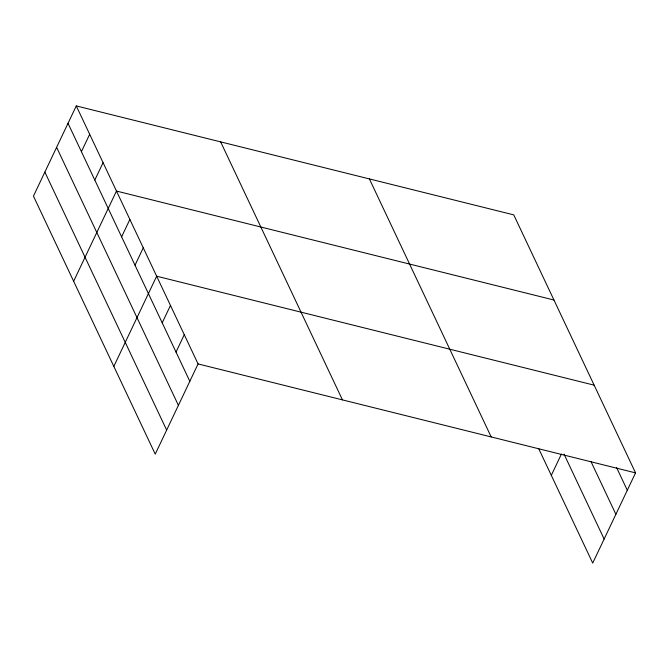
<?xml version="1.0" encoding="UTF-8"?>
<svg xmlns="http://www.w3.org/2000/svg" width="669" height="669" viewBox="0 0 669 669"><rect width="100%" height="100%" fill="white"/><g stroke="black" fill="none" stroke-linecap="round" stroke-linejoin="round"><path stroke-width="1" d="M76.283 105.919L33.45 196.117L155.241 454.126L198.074 363.928L76.283 105.919L513.759 214.874L635.55 472.883L592.717 563.081L538.779 448.807M81.417 151.687L89.679 134.302M94.814 180.07L103.076 162.684M73.64 281.264L116.473 191.058L553.949 300.013M121.616 236.834L129.87 219.44M135.013 265.217L143.266 247.823M113.83 366.403L156.663 276.205L594.139 385.16M162.207 322.834L170.47 305.44M176.014 352.078L184.268 334.684M551.306 475.358L561.4 454.1M198.074 363.928L635.55 472.883M616.609 467.631L627.296 490.268M590.944 461.476L615.881 514.294M564.051 454.159L604.132 539.055M369.388 178.916L491.18 436.924M220.645 141.87L342.444 399.878M68.021 123.313L189.82 381.313M56.614 147.339L178.406 405.347M44.856 172.092L166.656 430.1"/></g></svg>
